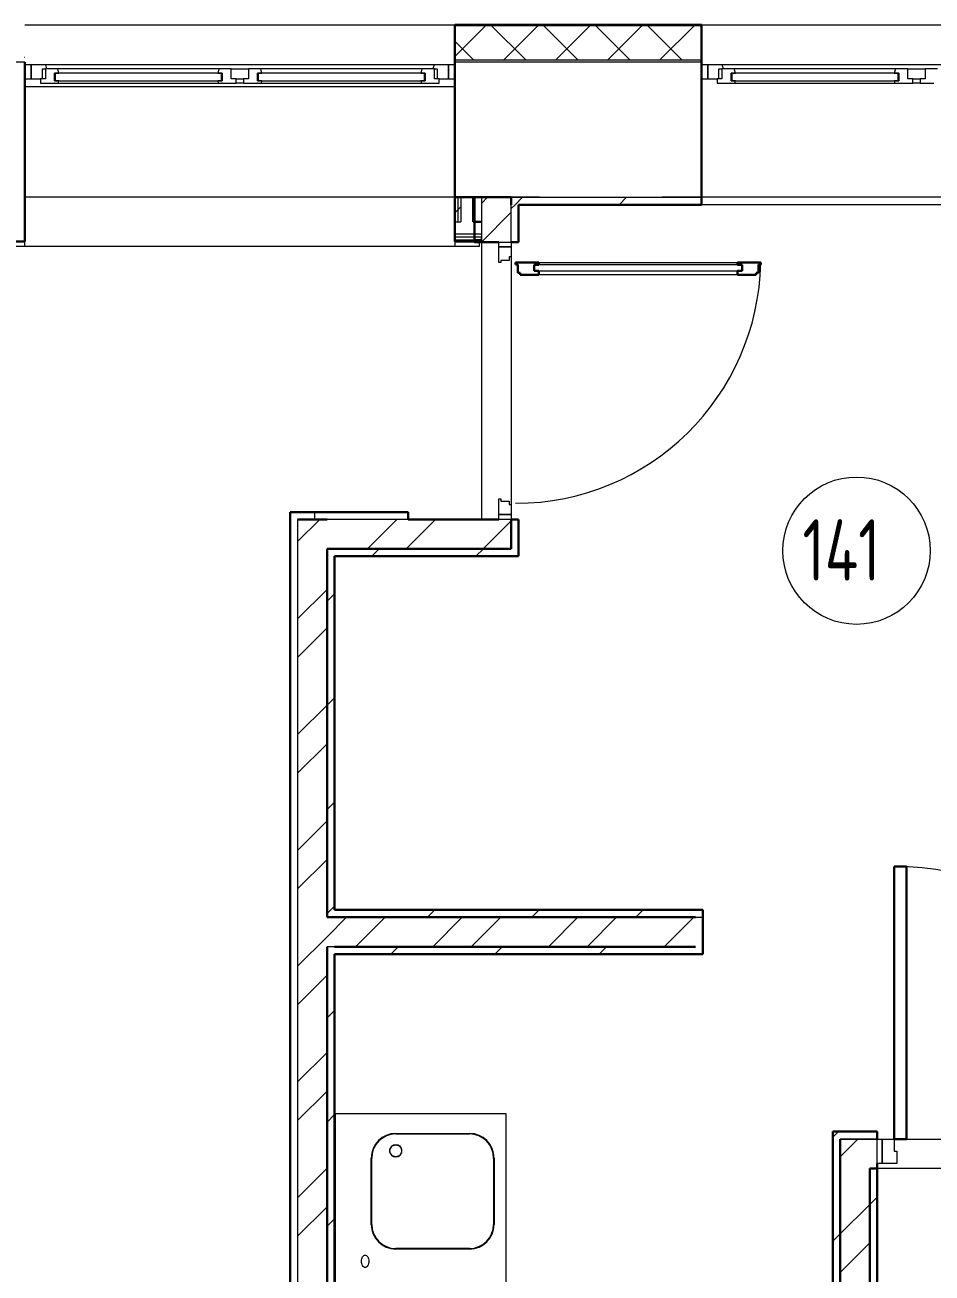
# Model space of a CAD drawing. Header units: millimetres. Extents: x -586848 to 520591, y -385801 to 675781.
# Drawn here: x 543 to 4236, y -109213 to -104131 of the extents above; entities that cross this region are included whole.
import ezdxf
from ezdxf import colors
from ezdxf.entities.mleader import LeaderData, LeaderLine
from ezdxf.math import Vec2, Vec3

# ---------------------------------------------------------------- set-up
doc = ezdxf.new("R2010")
doc.units = ezdxf.units.MM
doc.linetypes.add('ADSK_Линия сетки', pattern=[25, 20, -2.5, 0, -2.5])
for name, color, linetype, lineweight in [('_ Окна', 7, 'Continuous', 9), ('RC-Выноски', 7, 'Continuous', 0), ('Двери', 252, 'Continuous', 9), ('Марки помещений', 252, 'Continuous', 20), ('Обобщенные модели', 252, 'Continuous', 18), ('Ограждение', 252, 'Continuous', 9), ('Окна', 252, 'Continuous', 9), ('Оси', 252, 'Continuous', 9), ('Сантехника', 252, 'Continuous', 9), ('Стены внутренние', 7, 'Continuous', 18), ('Стены наружные', 7, 'Continuous', 18), ('Стены штриховка', 7, 'Continuous', 9)]:
    doc.layers.add(name, color=color, linetype=linetype, lineweight=lineweight)
doc.layers.add('Двери открывание', color=7, linetype='Continuous', lineweight=9, true_color=0xc0c0c0)
doc.styles.add('GOST Common_3', font='', dxfattribs={"height": 3.5})
doc.styles.add('RubezhCAD', font='', dxfattribs={"oblique": 10})
doc.styles.get('GOST Common_3').set_extended_font_data('GOST 2.304 type A')
doc.styles.get('RubezhCAD').set_extended_font_data('GOST type A')

# ---------------------------------------------------------------- blocks, each defined once
blk = doc.blocks.new('1 этаж')
at = {"layer": '_ Окна', "color": 251, "true_color": 0x636466}
for p, q in [((-12875.8, 27396.3), (-12900.8, 27396.3)), ((-12875.8, 27338.3), (-12875.8, 27396.3)), ((-11150.8, 27396.3), (-11175.8, 27396.3)), ((-11175.8, 27396.3), (-11175.8, 27338.3)), ((-10120.8, 27396.3), (-10145.8, 27396.3)), ((-10120.8, 27338.3), (-10120.8, 27396.3)), ((-12777.8, 27362.3), (-12780.8, 27362.3)), ((-12780.8, 27362.3), (-12780.8, 27330.3)), ((-12100.8, 27362.3), (-12777.8, 27362.3)), ((-12777.8, 27362.3), (-12777.8, 27330.3)), ((-12777.8, 27330.3), (-12777.8, 27362.3)), ((-12100.8, 27330.3), (-12100.8, 27362.3)), ((-12100.8, 27362.3), (-12100.8, 27330.3)), ((-12097.8, 27362.3), (-12100.8, 27362.3)), ((-12097.8, 27330.3), (-12097.8, 27362.3)), ((-11950.8, 27362.3), (-11953.8, 27362.3)), ((-11953.8, 27362.3), (-11953.8, 27330.3)), ((-11273.8, 27362.3), (-11950.8, 27362.3)), ((-11950.8, 27362.3), (-11950.8, 27330.3)), ((-11950.8, 27330.3), (-11950.8, 27362.3)), ((-11273.8, 27330.3), (-11273.8, 27362.3)), ((-11273.8, 27362.3), (-11273.8, 27330.3)), ((-11270.8, 27362.3), (-11273.8, 27362.3)), ((-11270.8, 27330.3), (-11270.8, 27362.3)), ((-10022.8, 27362.3), (-10025.8, 27362.3)), ((-10025.8, 27362.3), (-10025.8, 27330.3)), ((-9345.8, 27362.3), (-10022.8, 27362.3)), ((-10022.8, 27362.3), (-10022.8, 27330.3)), ((-10022.8, 27330.3), (-10022.8, 27362.3)), ((-9345.8, 27330.3), (-9345.8, 27362.3)), ((-9345.8, 27362.3), (-9345.8, 27330.3)), ((-9342.8, 27362.3), (-9345.8, 27362.3)), ((-9342.8, 27330.3), (-9342.8, 27362.3)), ((-12900.8, 27338.3), (-12875.8, 27338.3)), ((-12780.8, 27330.3), (-12777.8, 27330.3)), ((-12777.8, 27330.3), (-12100.8, 27330.3)), ((-12100.8, 27330.3), (-12097.8, 27330.3)), ((-11953.8, 27330.3), (-11950.8, 27330.3)), ((-11950.8, 27330.3), (-11273.8, 27330.3)), ((-11273.8, 27330.3), (-11270.8, 27330.3)), ((-11175.8, 27338.3), (-11150.8, 27338.3)), ((-10145.8, 27338.3), (-10120.8, 27338.3)), ((-10025.8, 27330.3), (-10022.8, 27330.3)), ((-10022.8, 27330.3), (-9345.8, 27330.3)), ((-9345.8, 27330.3), (-9342.8, 27330.3))]:
    blk.add_line(p, q, dxfattribs=at)
at = {"layer": '_ Окна', "color": 251, "lineweight": 18, "true_color": 0x636466}
for p, q in [((-12816.4, 27396.3), (-12875.8, 27396.3)), ((-12875.8, 27396.3), (-12875.8, 27338.3)), ((-12811.8, 27379.3), (-12816.4, 27396.3)), ((-11235.2, 27396.3), (-11239.8, 27379.3)), ((-11175.8, 27396.3), (-11235.2, 27396.3)), ((-11175.8, 27338.3), (-11175.8, 27396.3)), ((-10061.4, 27396.3), (-10120.8, 27396.3)), ((-10120.8, 27396.3), (-10120.8, 27338.3)), ((-10056.8, 27379.3), (-10061.4, 27396.3)), ((-12829.8, 27338.3), (-12829.8, 27379.3)), ((-12829.8, 27379.3), (-12817.8, 27379.3)), ((-12817.8, 27379.3), (-12817.8, 27338.3)), ((-12767.4, 27379.3), (-12817.8, 27379.3)), ((-12780.8, 27330.3), (-12780.8, 27362.3)), ((-12780.8, 27362.3), (-12762.8, 27362.3)), ((-12762.8, 27362.3), (-12767.4, 27379.3)), ((-12111.2, 27379.3), (-12115.8, 27362.3)), ((-12115.8, 27362.3), (-12097.8, 27362.3)), ((-12060.8, 27379.3), (-12111.2, 27379.3)), ((-12097.8, 27362.3), (-12097.8, 27330.3)), ((-12060.8, 27338.3), (-12060.8, 27379.3)), ((-11990.8, 27379.3), (-11990.8, 27338.3)), ((-11940.4, 27379.3), (-11990.8, 27379.3)), ((-11953.8, 27330.3), (-11953.8, 27362.3)), ((-11953.8, 27362.3), (-11935.8, 27362.3)), ((-11935.8, 27362.3), (-11940.4, 27379.3)), ((-11284.2, 27379.3), (-11288.8, 27362.3)), ((-11288.8, 27362.3), (-11270.8, 27362.3)), ((-11233.8, 27379.3), (-11284.2, 27379.3)), ((-11270.8, 27362.3), (-11270.8, 27330.3)), ((-11233.8, 27338.3), (-11233.8, 27379.3)), ((-11233.8, 27379.3), (-11221.8, 27379.3)), ((-11221.8, 27379.3), (-11221.8, 27338.3)), ((-10074.8, 27338.3), (-10074.8, 27379.3)), ((-10074.8, 27379.3), (-10062.8, 27379.3)), ((-10062.8, 27379.3), (-10062.8, 27338.3)), ((-10012.4, 27379.3), (-10062.8, 27379.3)), ((-10025.8, 27330.3), (-10025.8, 27362.3)), ((-10025.8, 27362.3), (-10007.8, 27362.3)), ((-10007.8, 27362.3), (-10012.4, 27379.3)), ((-9356.2, 27379.3), (-9360.8, 27362.3)), ((-9360.8, 27362.3), (-9342.8, 27362.3)), ((-9305.8, 27379.3), (-9356.2, 27379.3)), ((-9342.8, 27362.3), (-9342.8, 27330.3)), ((-9305.8, 27338.3), (-9305.8, 27379.3)), ((-9235.8, 27379.3), (-9235.8, 27338.3)), ((-9185.4, 27379.3), (-9235.8, 27379.3)), ((-12875.8, 27338.3), (-12837.8, 27338.3)), ((-12817.8, 27338.3), (-12837.8, 27338.3)), ((-12837.8, 27338.3), (-12837.8, 27321.3)), ((-12837.8, 27321.3), (-12781.8, 27321.3)), ((-12781.8, 27321.3), (-12780.8, 27322.3)), ((-12762.8, 27330.3), (-12780.8, 27330.3)), ((-12780.8, 27322.3), (-12779.8, 27321.3)), ((-12779.8, 27321.3), (-12765.2, 27321.3)), ((-12765.2, 27321.3), (-12762.8, 27330.3)), ((-12097.8, 27330.3), (-12115.8, 27330.3)), ((-12115.8, 27330.3), (-12113.4, 27321.3)), ((-12113.4, 27321.3), (-12098.8, 27321.3)), ((-12098.8, 27321.3), (-12097.8, 27322.3)), ((-12097.8, 27322.3), (-12096.8, 27321.3)), ((-12096.8, 27321.3), (-12040.8, 27321.3)), ((-12040.8, 27338.3), (-12060.8, 27338.3)), ((-12040.8, 27321.3), (-12040.8, 27338.3)), ((-11990.8, 27338.3), (-12010.8, 27338.3)), ((-12010.8, 27338.3), (-12010.8, 27321.3)), ((-12010.8, 27321.3), (-11954.8, 27321.3)), ((-11954.8, 27321.3), (-11953.8, 27322.3)), ((-11935.8, 27330.3), (-11953.8, 27330.3)), ((-11953.8, 27322.3), (-11952.8, 27321.3)), ((-11952.8, 27321.3), (-11938.2, 27321.3)), ((-11938.2, 27321.3), (-11935.8, 27330.3)), ((-11270.8, 27330.3), (-11288.8, 27330.3)), ((-11288.8, 27330.3), (-11286.4, 27321.3)), ((-11286.4, 27321.3), (-11271.8, 27321.3)), ((-11271.8, 27321.3), (-11270.8, 27322.3)), ((-11270.8, 27322.3), (-11269.8, 27321.3)), ((-11269.8, 27321.3), (-11213.8, 27321.3)), ((-11213.8, 27338.3), (-11233.8, 27338.3)), ((-11213.8, 27321.3), (-11213.8, 27338.3)), ((-11213.8, 27338.3), (-11175.8, 27338.3)), ((-10120.8, 27338.3), (-10082.8, 27338.3)), ((-10062.8, 27338.3), (-10082.8, 27338.3)), ((-10082.8, 27338.3), (-10082.8, 27321.3)), ((-10082.8, 27321.3), (-10026.8, 27321.3)), ((-10026.8, 27321.3), (-10025.8, 27322.3)), ((-10007.8, 27330.3), (-10025.8, 27330.3)), ((-10025.8, 27322.3), (-10024.8, 27321.3)), ((-10024.8, 27321.3), (-10010.2, 27321.3)), ((-10010.2, 27321.3), (-10007.8, 27330.3)), ((-9342.8, 27330.3), (-9360.8, 27330.3)), ((-9360.8, 27330.3), (-9358.4, 27321.3)), ((-9358.4, 27321.3), (-9343.8, 27321.3)), ((-9343.8, 27321.3), (-9342.8, 27322.3)), ((-9342.8, 27322.3), (-9341.8, 27321.3)), ((-9341.8, 27321.3), (-9285.8, 27321.3)), ((-9285.8, 27338.3), (-9305.8, 27338.3)), ((-9285.8, 27321.3), (-9285.8, 27338.3)), ((-9235.8, 27338.3), (-9255.8, 27338.3)), ((-9255.8, 27338.3), (-9255.8, 27321.3)), ((-9255.8, 27321.3), (-9199.8, 27321.3))]:
    blk.add_line(p, q, dxfattribs=at)
at = {"layer": 'Двери', "color": 251, "true_color": 0x636466}
for p, q in [((-10970.8, 26654.3), (-10970.8, 26674.3)), ((-10970.8, 26674.3), (-10920.8, 26674.3)), ((-10920.8, 26654.3), (-10970.8, 26654.3)), ((-10970.8, 26654.3), (-10920.8, 26654.3)), ((-10970.8, 26590.3), (-10970.8, 26654.3)), ((-10920.8, 26674.3), (-10920.8, 26654.3)), ((-10920.8, 26654.3), (-10920.8, 26613.3)), ((-10962.8, 26590.3), (-10970.8, 26590.3)), ((-10962.8, 26599.3), (-10962.8, 26590.3)), ((-10928.8, 26599.3), (-10962.8, 26599.3)), ((-10928.8, 26613.3), (-10928.8, 26599.3)), ((-10920.8, 26613.3), (-10928.8, 26613.3)), ((-10808.8, 26590.3), (-9998.8, 26590.3)), ((-10826.8, 26581.3), (-10826.8, 26557.3)), ((-9980.8, 26581.3), (-10826.8, 26581.3)), ((-10826.8, 26557.3), (-9980.8, 26557.3)), ((-9998.8, 26540.3), (-10808.8, 26540.3)), ((-9980.8, 26557.3), (-9980.8, 26581.3)), ((-10970.8, 25628.3), (-10962.8, 25628.3)), ((-10970.8, 25564.3), (-10970.8, 25628.3)), ((-10962.8, 25628.3), (-10962.8, 25619.3)), ((-10962.8, 25619.3), (-10928.8, 25619.3)), ((-10928.8, 25619.3), (-10928.8, 25605.3)), ((-10928.8, 25605.3), (-10920.8, 25605.3)), ((-10920.8, 25605.3), (-10920.8, 25564.3)), ((-10970.8, 25564.3), (-10920.8, 25564.3)), ((-10970.8, 25544.3), (-10970.8, 25564.3)), ((-10920.8, 25564.3), (-10970.8, 25564.3)), ((-10920.8, 25544.3), (-10970.8, 25544.3)), ((-10920.8, 25564.3), (-10920.8, 25544.3)), ((-9430.8, 23021.3), (-9410.8, 23021.3)), ((-9430.8, 22921.3), (-9430.8, 23021.3)), ((-9410.8, 23021.3), (-9360.8, 23021.3)), ((-9410.8, 22921.3), (-9410.8, 23021.3)), ((-9410.8, 23021.3), (-9410.8, 22921.3)), ((-9360.8, 23021.3), (-9360.8, 22971.3)), ((-9360.8, 22971.3), (-9350.8, 22971.3)), ((-9350.8, 22971.3), (-9350.8, 22921.3)), ((-9410.8, 22921.3), (-9430.8, 22921.3)), ((-9350.8, 22921.3), (-9410.8, 22921.3))]:
    blk.add_line(p, q, dxfattribs=at)
at = {"layer": 'Двери', "color": 251, "lineweight": 30, "true_color": 0x636466}
for p, q in [((-10902.8, 26590.3), (-10808.8, 26590.3)), ((-10902.8, 26582.3), (-10902.8, 26590.3)), ((-10808.8, 26581.3), (-10808.8, 26590.3)), ((-9998.8, 26590.3), (-9904.8, 26590.3)), ((-9998.8, 26581.3), (-9998.8, 26590.3)), ((-9904.8, 26590.3), (-9904.8, 26582.3)), ((-10893.8, 26582.3), (-10902.8, 26582.3)), ((-10893.8, 26548.3), (-10893.8, 26582.3)), ((-10884.8, 26548.3), (-10893.8, 26548.3)), ((-10884.8, 26540.3), (-10884.8, 26548.3)), ((-10808.8, 26540.3), (-10884.8, 26540.3)), ((-10826.8, 26581.3), (-10808.8, 26581.3)), ((-10826.8, 26557.3), (-10826.8, 26581.3)), ((-10808.8, 26557.3), (-10826.8, 26557.3)), ((-10808.8, 26540.3), (-10808.8, 26557.3)), ((-9980.8, 26581.3), (-9998.8, 26581.3)), ((-9998.8, 26557.3), (-9980.8, 26557.3)), ((-9998.8, 26540.3), (-9998.8, 26557.3)), ((-9922.8, 26540.3), (-9998.8, 26540.3)), ((-9980.8, 26557.3), (-9980.8, 26581.3)), ((-9922.8, 26548.3), (-9922.8, 26540.3)), ((-9913.8, 26548.3), (-9922.8, 26548.3)), ((-9913.8, 26582.3), (-9913.8, 26548.3)), ((-9904.8, 26582.3), (-9913.8, 26582.3)), ((-9360.8, 24131.3), (-9310.8, 24131.3)), ((-9360.8, 23021.3), (-9360.8, 24131.3)), ((-9310.8, 24131.3), (-9310.8, 23021.3)), ((-9310.8, 23021.3), (-9360.8, 23021.3))]:
    blk.add_line(p, q, dxfattribs=at)
at = {"layer": 'Двери', "color": 251, "true_color": 0x636466}
blk.add_arc((-9360.8, 23021.3), 1110, 0, 90, dxfattribs=at)
at = {"layer": 'Двери открывание', "color": 251, "true_color": 0x636466}
blk.add_arc((-10902.8, 26608.3), 998, 270, 358.9666, dxfattribs=at)
at = {"layer": 'Марки помещений', "color": 251, "true_color": 0x636466}
blk.add_circle((-9514.7, 25417.3), 300, dxfattribs=at)
at = {"layer": 'Обобщенные модели', "color": 251, "lineweight": 9, "true_color": 0x636466}
for p, q in [((-11414.6, 22965.9), (-11414.6, 22980.6)), ((-11414.2, 22981.5), (-11405.9, 22992.9)), ((-11404.9, 22993.7), (-11390.8, 22998.3)), ((-11390.8, 22998.3), (-11376.7, 22993.7)), ((-11375.7, 22992.9), (-11367.4, 22981.5)), ((-11367, 22980.6), (-11367, 22965.9)), ((-11405.9, 22953.6), (-11414.2, 22965.1)), ((-11390.8, 22948.3), (-11404.9, 22952.9)), ((-11376.7, 22952.9), (-11390.8, 22948.3)), ((-11367.4, 22965.1), (-11375.7, 22953.6))]:
    blk.add_line(p, q, dxfattribs=at)
at = {"layer": 'Ограждение', "color": 251, "true_color": 0x636466}
for p, q in [((-11150.8, 27306.3), (-12900.8, 27306.3)), ((-11150.8, 26856.3), (-12900.8, 26856.3)), ((-11050.8, 26656.3), (-25250.8, 26656.3)), ((-12900.8, 26656.3), (-12900.8, 26676.3)), ((-11150.8, 26656.3), (-12900.8, 26656.3)), ((-11150.8, 26676.3), (-11150.8, 26656.3)), ((-11050.8, 26674.3), (-11050.8, 26656.3))]:
    blk.add_line(p, q, dxfattribs=at)
at = {"layer": 'Окна', "color": 251, "true_color": 0x636466}
for p, q in [((-11235.2, 27396.3), (-12816.4, 27396.3)), ((-8480.2, 27396.3), (-10061.4, 27396.3)), ((-12111.2, 27379.3), (-12767.4, 27379.3)), ((-12060.8, 27379.3), (-11990.8, 27379.3)), ((-11284.2, 27379.3), (-11940.4, 27379.3)), ((-9356.2, 27379.3), (-10012.4, 27379.3)), ((-9305.8, 27379.3), (-9235.8, 27379.3)), ((-12781.8, 27321.3), (-12779.8, 27321.3)), ((-12765.2, 27321.3), (-12113.4, 27321.3)), ((-12098.8, 27321.3), (-12096.8, 27321.3)), ((-12040.8, 27338.3), (-12010.8, 27338.3)), ((-12010.8, 27321.3), (-12040.8, 27321.3)), ((-11954.8, 27321.3), (-11952.8, 27321.3)), ((-11938.2, 27321.3), (-11286.4, 27321.3)), ((-11271.8, 27321.3), (-11269.8, 27321.3)), ((-10026.8, 27321.3), (-10024.8, 27321.3)), ((-10010.2, 27321.3), (-9358.4, 27321.3)), ((-9343.8, 27321.3), (-9341.8, 27321.3)), ((-9285.8, 27338.3), (-9255.8, 27338.3)), ((-9255.8, 27321.3), (-9285.8, 27321.3))]:
    blk.add_line(p, q, dxfattribs=at)
at = {"layer": 'Оси', "color": 251, "linetype": 'ADSK_Линия сетки', "ltscale": 100, "true_color": 0x636466}
blk.add_line((-805.8, 26856.3), (-72528.1, 26856.3), dxfattribs=at)
at = {"layer": 'Сантехника', "color": 251, "true_color": 0x636466}
for p, q in [((-11640.8, 23123.3), (-11635.8, 23123.3)), ((-10940.8, 23123.3), (-11635.8, 23123.3)), ((-11635.8, 21923.3), (-11635.8, 23123.3)), ((-10940.8, 21923.3), (-10940.8, 23123.3)), ((-11390.8, 23044), (-11090.8, 23044)), ((-11390.8, 23042), (-11090.8, 23042)), ((-11490.8, 22673.3), (-11490.8, 22944)), ((-11488.8, 22673.3), (-11488.8, 22944)), ((-10992.8, 22944), (-10992.8, 22673.3)), ((-10990.8, 22944), (-10990.8, 22673.3)), ((-11090.8, 22575.3), (-11390.8, 22575.3)), ((-11090.8, 22573.3), (-11390.8, 22573.3))]:
    blk.add_line(p, q, dxfattribs=at)
at = {"layer": 'Сантехника', "color": 251, "true_color": 0x636466, "flags": 128}
for points in [[(-11515.8, 22498.3), (-11518.7, 22498.7), (-11521.5, 22500.2), (-11524.1, 22502.5), (-11526.4, 22505.6), (-11528.3, 22509.4), (-11529.7, 22513.7), (-11530.5, 22518.4), (-11530.8, 22523.3), (-11530.5, 22528.1), (-11529.7, 22532.8), (-11528.3, 22537.2), (-11526.4, 22540.9), (-11524.1, 22544.1), (-11521.5, 22546.4), (-11518.7, 22547.8), (-11515.8, 22548.3)], [(-11515.8, 22548.3), (-11512.9, 22547.8), (-11510.1, 22546.4), (-11507.5, 22544.1), (-11505.2, 22540.9), (-11503.3, 22537.2), (-11501.9, 22532.8), (-11501.1, 22528.1), (-11500.8, 22523.3), (-11501.1, 22518.4), (-11501.9, 22513.7), (-11503.3, 22509.4), (-11505.2, 22505.6), (-11507.5, 22502.5), (-11510.1, 22500.2), (-11512.9, 22498.7), (-11515.8, 22498.3)]]:
    blk.add_lwpolyline(points, dxfattribs=at)
at = {"layer": 'Сантехника', "color": 251, "true_color": 0x636466}
for centre, radius, start, end in [((-11390.8, 22944), 100, 90, 180), ((-11390.8, 22944), 98, 90, 180), ((-11090.8, 22944), 100, 0, 90), ((-11090.8, 22944), 98, 0, 90), ((-11390.8, 22973.3), 25, 90, 270), ((-11390.8, 22973.3), 25, 270, 90), ((-11390.8, 22673.3), 100, 180, 270), ((-11390.8, 22673.3), 98, 180, 270), ((-11090.8, 22673.3), 100, 270, 0), ((-11090.8, 22673.3), 98, 270, 0)]:
    blk.add_arc(centre, radius, start, end, dxfattribs=at)
at = {"layer": 'Стены внутренние', "color": 251, "true_color": 0x636466}
for p, q in [((-12900.8, 27558.3), (-11150.8, 27558.3)), ((-10145.8, 27558.3), (-8395.8, 27558.3)), ((-12900.8, 27406.3), (-14010.8, 27406.3)), ((-10145.8, 27406.3), (-11150.8, 27406.3)), ((-10920.8, 26856.3), (-10145.8, 26856.3))]:
    blk.add_line(p, q, dxfattribs=at)
at = {"layer": 'Стены внутренние', "color": 251, "lineweight": 30, "true_color": 0x636466}
for p, q in [((-10145.8, 27558.3), (-11150.8, 27558.3)), ((-11150.8, 27558.3), (-11150.8, 27416.3)), ((-10145.8, 27416.3), (-10145.8, 27558.3)), ((-12900.8, 26856.3), (-12900.8, 27406.3)), ((-11150.8, 26856.3), (-11150.8, 27406.3)), ((-10145.8, 26856.3), (-10145.8, 27406.3)), ((-11075.8, 26856.3), (-11070.8, 26856.3))]:
    blk.add_line(p, q, dxfattribs=at)
at = {"layer": 'Стены внутренние', "color": 251, "linetype": 'Continuous', "lineweight": 9, "true_color": 0x636466}
for p, q in [((-11148.8, 27431), (-11023.5, 27556.3)), ((-10861.9, 27416.3), (-11001.9, 27556.3)), ((-10954.6, 27556.3), (-10955.7, 27558.3)), ((-10951.4, 27416.3), (-10811.4, 27556.3)), ((-10649.7, 27416.3), (-10789.7, 27556.3)), ((-10739.3, 27416.3), (-10599.3, 27556.3)), ((-10437.6, 27416.3), (-10577.6, 27556.3)), ((-10527.1, 27416.3), (-10387.1, 27556.3)), ((-10225.5, 27416.3), (-10365.5, 27556.3)), ((-10315, 27416.3), (-10175, 27556.3)), ((-10147.8, 27550.7), (-10153.3, 27556.3)), ((-11074, 27416.3), (-11148.8, 27491.1)), ((-12902.8, 27426.4), (-12900.8, 27426.4))]:
    blk.add_line(p, q, dxfattribs=at)
at = {"layer": 'Стены наружные', "color": 251, "lineweight": 30, "true_color": 0x636466}
for p, q in [((-11150.8, 27416.3), (-11150.8, 27406.3)), ((-10145.8, 27406.3), (-10145.8, 27416.3)), ((-12900.8, 26681.3), (-12900.8, 26856.3)), ((-11150.8, 26856.3), (-11150.8, 26681.3)), ((-11075.8, 26856.3), (-11150.8, 26856.3)), ((-11075.8, 26756.3), (-11075.8, 26856.3)), ((-10920.8, 26856.3), (-11070.8, 26856.3)), ((-11070.8, 26856.3), (-11070.8, 26681.3)), ((-10920.8, 26826.3), (-10920.8, 26856.3)), ((-10145.8, 26826.3), (-10145.8, 26856.3)), ((-10890.8, 26826.3), (-10145.8, 26826.3)), ((-10890.8, 26674.3), (-10890.8, 26826.3)), ((-11075.8, 26756.3), (-11040.8, 26756.3)), ((-14010.8, 26676.3), (-12900.8, 26676.3)), ((-12900.8, 26676.3), (-12900.8, 26681.3)), ((-11150.8, 26676.3), (-11150.8, 26681.3)), ((-11150.8, 26676.3), (-11070.8, 26676.3)), ((-11070.8, 26681.3), (-11040.8, 26681.3)), ((-11070.8, 26676.3), (-11070.8, 26674.3)), ((-11070.8, 26674.3), (-10970.8, 26674.3)), ((-10920.8, 26674.3), (-10890.8, 26674.3)), ((-11820.8, 25574.3), (-11820.8, 21201.3)), ((-11340.8, 25574.3), (-11820.8, 25574.3)), ((-11340.8, 25544.3), (-11340.8, 25574.3)), ((-11670.8, 25544.3), (-11790.8, 25544.3)), ((-10970.8, 25544.3), (-11340.8, 25544.3)), ((-10920.8, 25424.3), (-10920.8, 25544.3)), ((-10890.8, 25544.3), (-10920.8, 25544.3)), ((-10890.8, 25394.3), (-10890.8, 25544.3)), ((-11670.8, 23924.3), (-11670.8, 25424.3)), ((-11670.8, 25424.3), (-10920.8, 25424.3)), ((-11640.8, 23954.3), (-11640.8, 25394.3)), ((-11640.8, 25394.3), (-10890.8, 25394.3)), ((-10140.8, 23954.3), (-11640.8, 23954.3)), ((-10140.8, 23774.3), (-10140.8, 23954.3)), ((-10170.8, 23924.3), (-11670.8, 23924.3)), ((-11670.8, 21351.3), (-11670.8, 23804.3)), ((-11640.8, 23804.3), (-10170.8, 23804.3)), ((-11640.8, 21381.3), (-11640.8, 23774.3)), ((-11640.8, 23774.3), (-10140.8, 23774.3)), ((-9430.8, 23051.3), (-9610.8, 23051.3)), ((-9610.8, 23051.3), (-9610.8, 21381.3)), ((-9430.8, 23021.3), (-9430.8, 23051.3)), ((-9580.8, 21351.3), (-9580.8, 23021.3)), ((-9460.8, 22901.3), (-9430.8, 22901.3)), ((-9460.8, 22901.3), (-9460.8, 21351.3)), ((-9430.8, 22901.3), (-9460.8, 22901.3)), ((-9430.8, 22901.3), (-9430.8, 22921.3)), ((-9430.8, 21331.3), (-9430.8, 22901.3))]:
    blk.add_line(p, q, dxfattribs=at)
at = {"layer": 'Стены наружные', "color": 251, "linetype": 'Continuous', "lineweight": 9, "true_color": 0x636466}
for p, q in [((-11040.8, 26832.6), (-11017.1, 26856.3)), ((-10905, 26826.3), (-10875, 26856.3)), ((-10480.7, 26826.3), (-10450.7, 26856.3)), ((-11150.8, 26792.6), (-11138.3, 26805.1)), ((-11138.3, 26805.1), (-11125.8, 26817.6)), ((-11040.8, 26675.4), (-10920.8, 26795.4)), ((-10920.8, 26810.5), (-10905, 26826.3)), ((-11050, 26681.3), (-11040.8, 26690.5)), ((-11719.8, 25544.3), (-11719.8, 25574.3)), ((-11790.8, 25454), (-11700.5, 25544.3)), ((-11506.2, 25424.3), (-11386.2, 25544.3)), ((-11349, 25424.3), (-11229, 25544.3)), ((-11034.7, 25424.3), (-10920.8, 25538.2)), ((-10920.8, 25537.7), (-10914.2, 25544.3)), ((-11488.5, 25394.3), (-11458.5, 25424.3)), ((-11064.2, 25394.3), (-11034.2, 25424.3)), ((-11790.8, 25139.7), (-11670.8, 25259.7)), ((-11670.8, 25211.9), (-11640.8, 25241.9)), ((-11790.8, 24982.5), (-11670.8, 25102.5)), ((-11670.8, 24787.7), (-11640.8, 24817.7)), ((-11790.8, 24668.2), (-11670.8, 24788.2)), ((-11790.8, 24511), (-11670.8, 24631)), ((-11670.8, 24363.4), (-11640.8, 24393.4)), ((-11790.8, 24196.7), (-11670.8, 24316.7)), ((-11790.8, 24039.6), (-11670.8, 24159.6)), ((-11670.8, 23939.1), (-11655.7, 23954.3)), ((-11655.7, 23954.3), (-11640.8, 23969.1)), ((-11261.4, 23924.3), (-11231.4, 23954.3)), ((-10837.1, 23924.3), (-10807.1, 23954.3)), ((-10412.9, 23924.3), (-10382.9, 23954.3)), ((-11670.8, 23845.3), (-11591.8, 23924.3)), ((-11554.6, 23804.3), (-11434.6, 23924.3)), ((-11240.3, 23804.3), (-11120.3, 23924.3)), ((-11083.2, 23804.3), (-10963.2, 23924.3)), ((-10768.9, 23804.3), (-10648.9, 23924.3)), ((-10611.7, 23804.3), (-10491.7, 23924.3)), ((-10297.4, 23804.3), (-10177.4, 23924.3)), ((-11790.8, 23725.3), (-11670.8, 23845.3)), ((-11411.4, 23774.3), (-11381.4, 23804.3)), ((-10987.1, 23774.3), (-10957.1, 23804.3)), ((-10562.9, 23774.3), (-10532.9, 23804.3)), ((-11790.8, 23568.1), (-11670.8, 23688.1)), ((-11670.8, 23514.9), (-11640.8, 23544.9)), ((-11790.8, 23253.8), (-11670.8, 23373.8)), ((-11790.8, 23096.6), (-11670.8, 23216.6)), ((-11670.8, 23090.6), (-11640.8, 23120.6)), ((-9610.8, 23029.3), (-9588.8, 23051.3)), ((-9580.8, 22949.3), (-9508.9, 23021.3)), ((-11790.8, 22782.3), (-11670.8, 22902.3)), ((-9460.8, 22755), (-9430.8, 22785)), ((-11790.8, 22625.2), (-11670.8, 22745.2)), ((-9580.8, 22635), (-9460.8, 22755)), ((-11670.8, 22666.3), (-11640.8, 22696.3)), ((-9610.8, 22605), (-9580.8, 22635)), ((-9580.8, 22477.9), (-9460.8, 22597.9))]:
    blk.add_line(p, q, dxfattribs=at)
at = {"layer": 'Стены наружные', "color": 251, "true_color": 0x636466}
for p, q in [((-8395.8, 26826.3), (-10145.8, 26826.3)), ((-11040.8, 25544.3), (-11040.8, 26674.3)), ((-10920.8, 26613.3), (-10920.8, 25605.3)), ((-9310.8, 23021.3), (-8250.8, 23021.3)), ((-8180.8, 22901.3), (-9430.8, 22901.3))]:
    blk.add_line(p, q, dxfattribs=at)
at = {"layer": 'Стены штриховка', "color": 251, "true_color": 0x636466}
for p, q in [((-11148.8, 27416.3), (-11148.8, 27556.3)), ((-11148.8, 27556.3), (-10147.8, 27556.3)), ((-10147.8, 27556.3), (-10147.8, 27416.3)), ((-11150.8, 27416.3), (-10145.8, 27416.3)), ((-11138.3, 26856.3), (-11138.3, 26756.3)), ((-11125.8, 26856.3), (-11125.8, 26756.3)), ((-11040.8, 26674.3), (-11040.8, 26856.3)), ((-10920.8, 26674.3), (-10920.8, 26826.3)), ((-11150.8, 26756.3), (-11125.8, 26756.3)), ((-11040.8, 26706.3), (-11150.8, 26706.3)), ((-11040.8, 26693.8), (-11150.8, 26693.8)), ((-11070.8, 26681.3), (-11150.8, 26681.3)), ((-11150.8, 26681.3), (-11070.8, 26681.3)), ((-11070.8, 26676.3), (-11070.8, 26681.3)), ((-11790.8, 25544.3), (-11790.8, 21351.3)), ((-11340.8, 25544.3), (-11670.8, 25544.3)), ((-10170.8, 23924.3), (-10140.8, 23924.3)), ((-11640.8, 23804.3), (-11670.8, 23804.3)), ((-9430.8, 23021.3), (-9580.8, 23021.3)), ((-9580.8, 23021.3), (-9430.8, 23021.3))]:
    blk.add_line(p, q, dxfattribs=at)
at = {"layer": 'Марки помещений', "color": 251, "true_color": 0x636466, "style": 'GOST Common_3', "width": 0.9}
blk.add_text('141', height=250, dxfattribs=at).set_placement((-9734.8, 25295))

msp = doc.modelspace()

# ---------------------------------------------------------------- block references
msp.add_blockref('1 этаж', (13443.4, -131688.8))

# ---------------------------------------------------------------- leaders
at = {"layer": 'RC-Выноски', "linetype": 'Continuous', "ltscale": 15}
ml = msp.add_multileader_mtext('Standard', dxfattribs=at)
ml.set_content('{\\H0.91667x;РЦ8 - }КПСВВнг(А)-LSLTx 1x2x1,0', color=256, style='RubezhCAD')
ml.set_leader_properties()
ml.build(insert=Vec2(0, 0))
ml.multileader.update_dxf_attribs({"has_text_frame": 1, "text_left_attachment_type": 6, "text_right_attachment_type": 6, "dogleg_length": 2, "arrow_head_size": 400, "scale": 100})
ctx = ml.context
ctx.base_point, ctx.scale, ctx.char_height, ctx.arrow_head_size, ctx.landing_gap_size, ctx.plane_origin = Vec3(-12000.4, -106822.5), 100, 250, 400, 100, Vec3(-539334, -145539)
ctx.left_attachment, ctx.right_attachment = 6, 6
notes = []
notes.append((ctx, [(0, (1, 1, 0), (-12200.4, -106822.5), (1, 0), 200, [(0, [(-13596.3, -108069)], 0, [])])]))
ctx.mtext.insert, ctx.mtext.width, ctx.mtext.flow_direction = Vec3(-11900.4, -106522.5), 5324.915, 5
for ctx, leaders in notes:
    for number, flags, end, landing, length, lines in leaders:
        leader = LeaderData()
        leader.index, (leader.has_last_leader_line, leader.has_dogleg_vector, leader.attachment_direction) = number, flags
        leader.last_leader_point, leader.dogleg_vector, leader.dogleg_length = Vec3(end), Vec3(landing), length
        for number, points, colour, breaks in lines:
            line = LeaderLine()
            line.index, line.vertices, line.color, line.breaks = number, Vec3.list(points), colors.encode_raw_color(colour), breaks
            leader.lines.append(line)
        ctx.leaders.append(leader)

doc.saveas('drawing.dxf')
